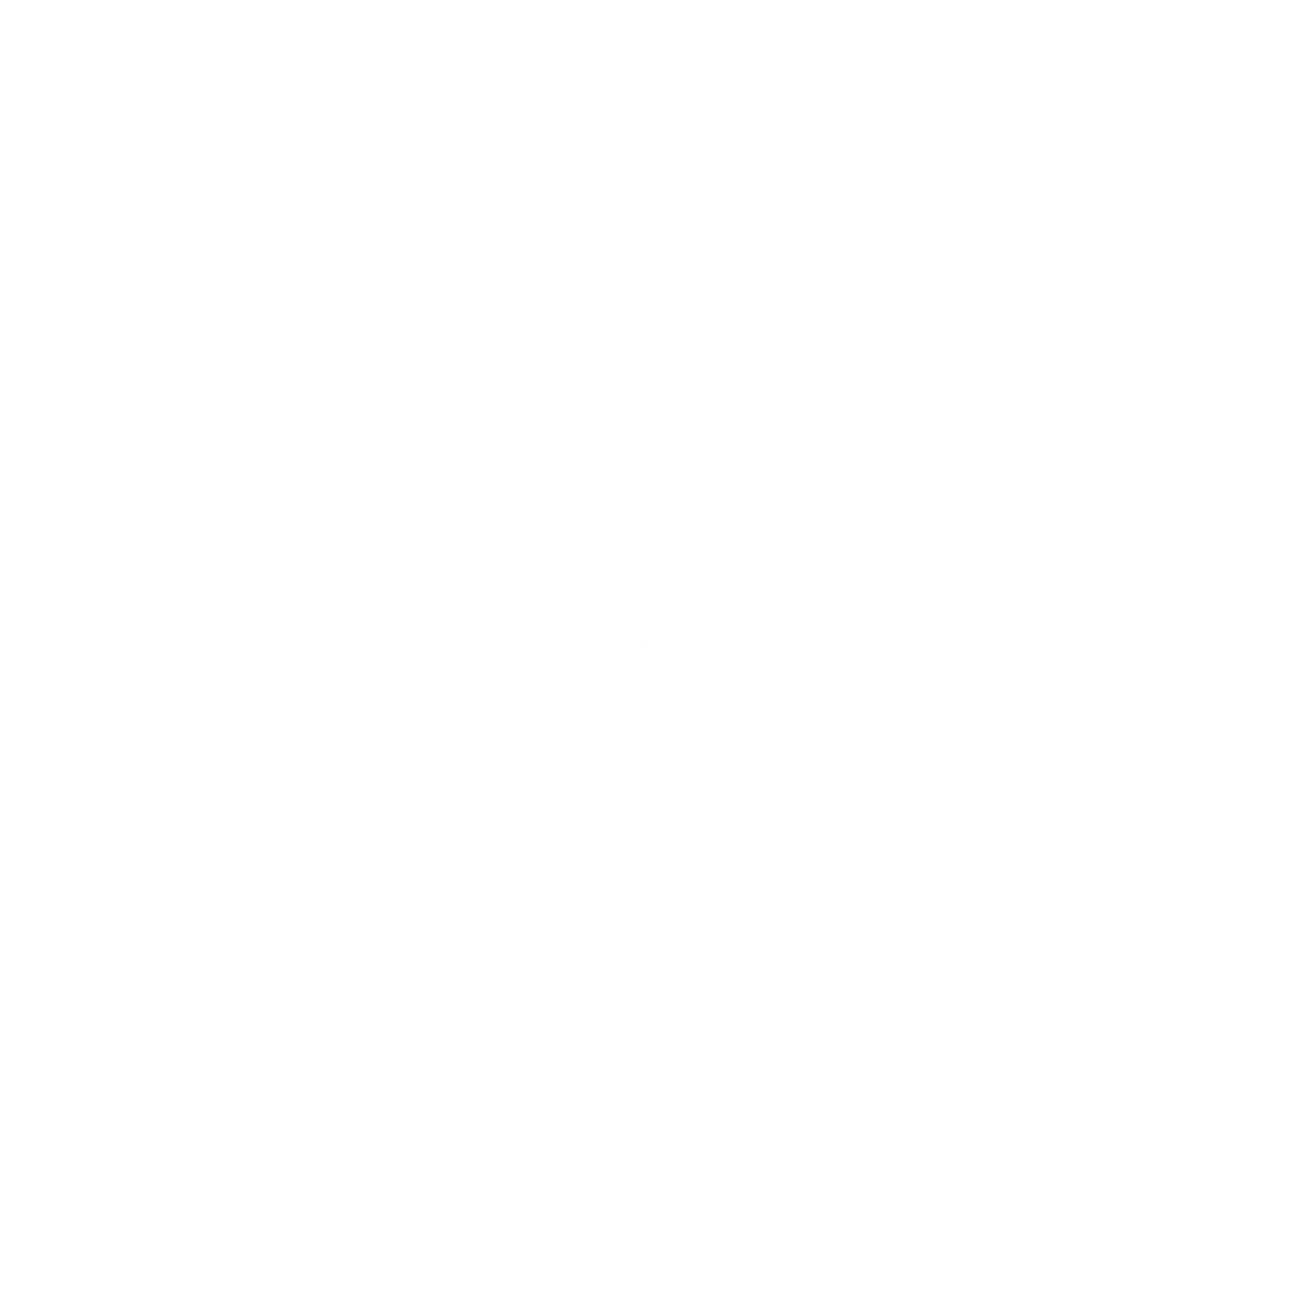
# Model space of a CAD drawing. Header units: millimetres. Extents: x 2130.4104333812 to 2130.4104333812, y 0 to 0.
import ezdxf

# ---------------------------------------------------------------- set-up
doc = ezdxf.new("R2010")
doc.units = ezdxf.units.MM

msp = doc.modelspace()

# ---------------------------------------------------------------- linework, layer by layer
at = {"extrusion": (0, -1, 0)}
msp.add_line((2130.4104333812, 0, 13.9846141901), (2130.4104333812, 0, 13.9846141901), dxfattribs=at)

doc.saveas('drawing.dxf')
